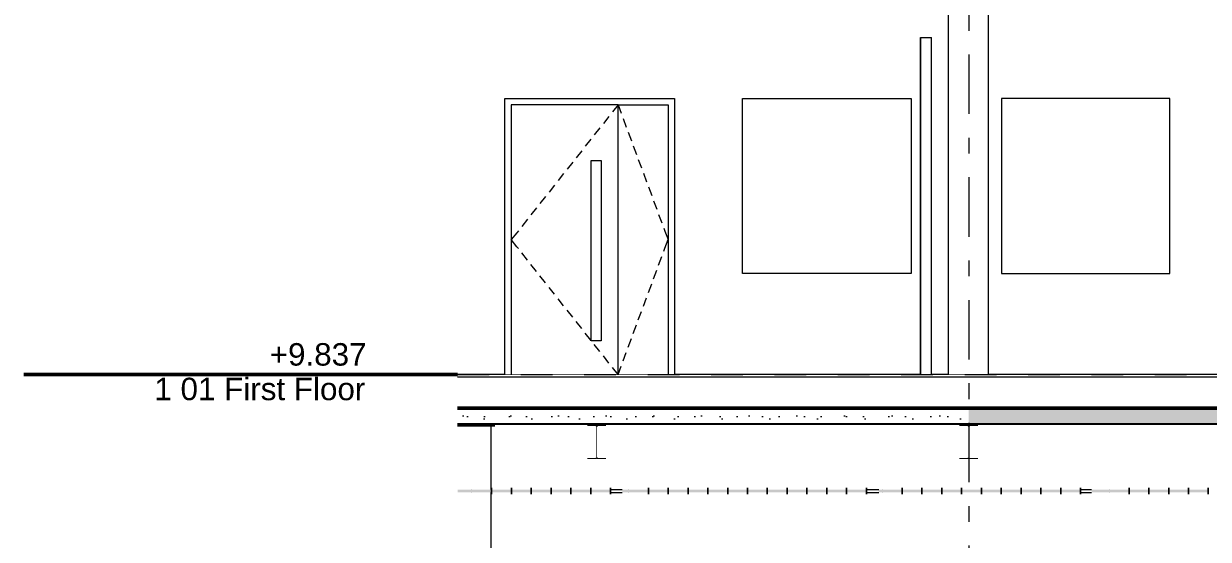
# Model space of a CAD drawing. Header units: millimetres. Extents: x -46169 to 228156, y -86316 to 18123.
# Drawn here: x 101246 to 111793, y -78529 to -73937 of the extents above; entities that cross this region are included whole.
import ezdxf
from ezdxf.enums import TextEntityAlignment as Align

# ---------------------------------------------------------------- set-up
doc = ezdxf.new("R2010")
doc.units = ezdxf.units.MM
doc.header["$MEASUREMENT"] = 0
for name, pattern in [('Dashed', [2822.222233, 1411.111116, -1411.111116]), ('Dense Dotted', [176.388884, 0, -176.388884]), ('Double Dashed', [1093.611073, 529.166651, -211.666656, 141.111112, -211.666656]), ('Wipeout_Contour', [1000, 0, -1000])]:
    doc.linetypes.add(name, pattern=pattern)
for name, color, linetype, lineweight, true_color in [('0_Pen_No__105', 7, 'Continuous', 15, 0xa6a6a6), ('0_Pen_No__25', 7, 'Continuous', 50, 0x2a2a2a), ('A-230-M_FLOOR.IFC Import_Pen_No__109', 7, 'Continuous', 15, 0xa6a6a6), ('A-230-M_FLOOR.IFC Import_Pen_No__29', 7, 'Continuous', 50, 0x2a2a2a), ('New_A-15-MG_Structural_Grid_Phase_2_Pen_No__222', 7, 'Continuous', 13, 0x65af33), ('New_A-20-M_Ceiling_Pen_No__102', 7, 'Continuous', 15, 0xcccccc), ('New_A-20-M_Ceiling_Pen_No__29', 7, 'Continuous', 50, 0x2a2a2a), ('New_A-20-M_Ceiling_Pen_No__81', 7, 'Continuous', 20, 0x6a6a6a), ('New_ArchiCAD Doors_Pen_No__63', 7, 'Continuous', 20, 0x606060)]:
    doc.layers.add(name, color=color, linetype=linetype, lineweight=lineweight, true_color=true_color)
for name, color, linetype, lineweight in [('0_Pen_No__6', 7, 'Continuous', 35), ('A-20-M_Roof_Pen_No__93', 8, 'Continuous', 13), ('A-25-M_Wall_Int_Pen_No__87', 8, 'Continuous', 20), ('New_A-20-M_Floor_Slab_Pen_No__4', 7, 'Continuous', 20), ('New_A-25-M_Wall_Int_Pen_No__87', 8, 'Continuous', 20), ('New_ArchiCAD Windows_Pen_No__87', 8, 'Continuous', 20), ('S-280-M_STRUCT_FRAME.IFC Import_Pen_No__1', 7, 'Continuous', 13), ('S-280-M_STRUCT_FRAME.IFC Import_Pen_No__160', 5, 'Continuous', 200), ('S-280-M_STRUCT_FRAME.IFC Import_Pen_No__90', 8, 'Continuous', 20)]:
    doc.layers.add(name, color=color, linetype=linetype, lineweight=lineweight)
for name, color, linetype in [('A-20-M_Roof', 7, 'Continuous'), ('A-230-M_FLOOR.IFC Import', 7, 'Continuous'), ('A-25-M_Wall_Int', 7, 'Continuous'), ('New_A-15-MG_Structural_Grid_Phase_2', 7, 'Continuous'), ('New_A-20-M_Ceiling', 7, 'Continuous'), ('New_A-20-M_Floor_Slab', 7, 'Continuous'), ('New_A-25-M_Wall_Int', 7, 'Continuous'), ('New_ArchiCAD Doors', 7, 'Continuous'), ('New_ArchiCAD Windows', 7, 'Continuous'), ('S-280-M_STRUCT_FRAME.IFC Import', 7, 'Continuous')]:
    doc.layers.add(name, color=color, linetype=linetype)
doc.styles.add('GENERATED_STYLE_1', font='')
doc.styles.get('GENERATED_STYLE_1').set_extended_font_data('Swis721 BT')
pattern_1 = [(0, (104446.8, -81110.96), (0, 779.423), [48.75, -401.25]), (0, (104671.8, -80721.25), (0, 779.423), [48.75, -401.25]), (60, (104446.8, -81110.96), (-675, 389.711), [48.75, -401.25]), (60, (104896.8, -81110.96), (-675, 389.711), [48.75, -401.25]), (120, (104495.5, -81110.96), (675, 389.711), [48.75, -401.25]), (120, (104945.5, -81110.96), (675, 389.711), [48.75, -401.25]), (0, (104446.78, -81035.96), (0, 150), [0, -150, 0, -225]), (45, (104521.78, -81035.96), (-106.066, 106.066), [0, -112.5, 0, -187.5])]

# ---------------------------------------------------------------- blocks, each defined once
blk = doc.blocks.new('Section Elem_13_1', base_point=(104447, -81111))
at = {"color": 254, "linetype": 'Wipeout_Contour', "lineweight": 0, "ltscale": 557106.428295}
blk.add_wipeout([(126600, -77086), (126600, -77061), (105108, -77061), (105108, -77086)], dxfattribs=at).dxf.layer = 'New_A-20-M_Floor_Slab'
at = {"color": 254, "linetype": 'Wipeout_Contour', "lineweight": 0, "ltscale": 557440.241387}
blk.add_wipeout([(105108, -77361), (126600, -77361), (126600, -77086), (105108, -77086)], dxfattribs=at).dxf.layer = 'New_A-20-M_Floor_Slab'
at = {"layer": 'New_A-20-M_Floor_Slab_Pen_No__4', "linetype": 'Continuous'}
blk.add_line((117134, -77061), (105108, -77061), dxfattribs=at)
at = {"layer": 'New_A-20-M_Floor_Slab_Pen_No__4', "linetype": 'Continuous', "flags": 128}
blk.add_lwpolyline([(138229, -77086), (126600, -77086), (105108, -77086)], dxfattribs=at)
blk = doc.blocks.new('Section Elem_17_1', base_point=(104447, -81111))
at = {"color": 254, "linetype": 'Wipeout_Contour', "lineweight": 0, "ltscale": 528449.287906}
blk.add_wipeout([(105406, -81111), (105443, -81111), (105443, -78111), (105406, -78111)], dxfattribs=at).dxf.layer = 'New_A-25-M_Wall_Int'
at = {"color": 254, "linetype": 'Wipeout_Contour', "lineweight": 0, "ltscale": 524091.305111}
blk.add_wipeout([(105443, -77511), (105406, -77511), (105406, -78086), (105443, -78086)], dxfattribs=at).dxf.layer = 'New_A-25-M_Wall_Int'
at = {"color": 254, "linetype": 'Wipeout_Contour', "lineweight": 0, "ltscale": 523551.518787}
blk.add_wipeout([(105108, -78086), (105406, -78086), (105406, -77511), (105108, -77511)], dxfattribs=at).dxf.layer = 'New_A-25-M_Wall_Int'
at = {"color": 254, "linetype": 'Wipeout_Contour', "lineweight": 0, "ltscale": 527913.936871}
blk.add_wipeout([(105406, -78111), (105108, -78111), (105108, -81111), (105406, -81111)], dxfattribs=at).dxf.layer = 'New_A-25-M_Wall_Int'
at = {"layer": 'New_A-25-M_Wall_Int_Pen_No__87', "linetype": 'Continuous'}
for p, q in [((105406, -77511), (105406, -78086)), ((105406, -78111), (105406, -81111))]:
    blk.add_line(p, q, dxfattribs=at)
blk = doc.blocks.new('Section Elem_68_1', base_point=(104447, -81111))
at = {"color": 254, "linetype": 'Wipeout_Contour', "lineweight": 0, "ltscale": 519993.618432}
blk.add_wipeout([(105587, -77061), (105587, -74676), (105530, -74676), (105530, -77061)], dxfattribs=at).dxf.layer = 'New_ArchiCAD Doors'
at = {"color": 254, "linetype": 'Wipeout_Contour', "lineweight": 0, "ltscale": 524724.056394}
blk.add_wipeout([(106983, -74676), (106983, -77061), (107040, -77061), (107040, -74676)], dxfattribs=at).dxf.layer = 'New_ArchiCAD Doors'
at = {"color": 254, "linetype": 'Wipeout_Contour', "lineweight": 0, "ltscale": 523133.648605}
blk.add_wipeout([(106537, -76761), (106537, -75156), (106387, -75156), (106387, -76761)], dxfattribs=at).dxf.layer = 'New_ArchiCAD Doors'
at = {"color": 254, "linetype": 'Wipeout_Contour', "lineweight": 0, "ltscale": 1039073.70267275}
blk.add_wipeout([(106983, -74660), (106983, -74676), (107040, -74676), (107040, -74603), (105530, -74603), (105530, -74676), (105587, -74676), (105587, -74660)], dxfattribs=at).dxf.layer = 'New_ArchiCAD Doors'
at = {"color": 254, "linetype": 'Wipeout_Contour', "lineweight": 0, "ltscale": 521442.465383}
blk.add_wipeout([(105587, -76761), (106297, -76761), (106297, -75156), (105587, -75156)], dxfattribs=at).dxf.layer = 'New_ArchiCAD Doors'
at = {"layer": 'New_ArchiCAD Doors_Pen_No__63', "linetype": 'Continuous'}
for p, q in [((105530, -74603), (107040, -74603)), ((105530, -74676), (105530, -74603)), ((107040, -74603), (107040, -74676)), ((105530, -77061), (105530, -74676)), ((107040, -74676), (107040, -77061)), ((106053, -75272), (106003, -75334)), ((105972, -75374), (105923, -75436)), ((105892, -75475), (105842, -75538)), ((105811, -75577), (105761, -75640)), ((105730, -75679), (105681, -75742)), ((105637, -75798), (105587, -75860)), ((105650, -75781), (105637, -75798)), ((105637, -75923), (105587, -75860)), ((105650, -75940), (105637, -75923)), ((105730, -76042), (105681, -75979)), ((105811, -76143), (105761, -76081)), ((105892, -76245), (105842, -76183)), ((105972, -76347), (105923, -76285)), ((106053, -76449), (106003, -76387)), ((106134, -76551), (106084, -76489)), ((106214, -76653), (106165, -76590))]:
    blk.add_line(p, q, dxfattribs=at)
at = {"color": 254, "linetype": 'Wipeout_Contour', "lineweight": 0, "ltscale": 779830.550159}
blk.add_wipeout([(105587, -74660), (105587, -75156), (106297, -75156), (106387, -75156), (106537, -75156), (106537, -74660)], dxfattribs=at).dxf.layer = 'New_ArchiCAD Doors'
at = {"color": 254, "linetype": 'Wipeout_Contour', "lineweight": 0, "ltscale": 786357.683424}
blk.add_wipeout([(105587, -77061), (106537, -77061), (106537, -76761), (106387, -76761), (106297, -76761), (105587, -76761)], dxfattribs=at).dxf.layer = 'New_ArchiCAD Doors'
at = {"layer": 'New_ArchiCAD Doors_Pen_No__63', "linetype": 'Continuous'}
for p, q in [((105587, -74660), (105587, -75156)), ((106456, -74762), (106407, -74825)), ((106376, -74864), (106326, -74927)), ((106295, -74966), (106245, -75029)), ((106214, -75068), (106165, -75130)), ((105587, -75156), (105587, -76761)), ((106134, -75170), (106084, -75232)), ((106297, -76761), (106297, -75156)), ((106297, -75156), (106387, -75156)), ((106387, -75156), (106387, -76761)), ((105587, -76761), (105587, -77061)), ((106295, -76755), (106245, -76692)), ((106387, -76761), (106297, -76761)), ((106376, -76857), (106326, -76794)), ((106456, -76959), (106407, -76896))]:
    blk.add_line(p, q, dxfattribs=at)
at = {"color": 254, "linetype": 'Wipeout_Contour', "lineweight": 0, "ltscale": 523885.618627}
blk.add_wipeout([(106983, -77061), (106983, -74660), (106537, -74660), (106537, -77061)], dxfattribs=at).dxf.layer = 'New_ArchiCAD Doors'
at = {"layer": 'New_ArchiCAD Doors_Pen_No__63', "linetype": 'Continuous'}
for p, q in [((106537, -74660), (105587, -74660)), ((106537, -74660), (106487, -74723)), ((106537, -74660), (106565, -74735)), ((106537, -77061), (106537, -74660)), ((106537, -74660), (106983, -74660)), ((106983, -74660), (106983, -77061)), ((106582, -74782), (106610, -74857)), ((106628, -74904), (106656, -74979)), ((106673, -75026), (106701, -75101)), ((106718, -75147), (106746, -75222)), ((106763, -75269), (106791, -75344)), ((106809, -75391), (106837, -75466)), ((106854, -75513), (106882, -75588)), ((106899, -75635), (106927, -75710)), ((106945, -75757), (106955, -75785)), ((106955, -75785), (106983, -75860)), ((106945, -75964), (106955, -75935)), ((106955, -75935), (106983, -75860)), ((106899, -76086), (106927, -76011)), ((106854, -76208), (106882, -76133)), ((106809, -76330), (106837, -76255)), ((106763, -76452), (106791, -76377)), ((106718, -76574), (106746, -76499)), ((106673, -76695), (106701, -76620)), ((106628, -76817), (106656, -76742)), ((106582, -76939), (106610, -76864)), ((106537, -77061), (106565, -76986)), ((106537, -77061), (106487, -76998))]:
    blk.add_line(p, q, dxfattribs=at)
blk = doc.blocks.new('Section Elem_82_1', base_point=(104447, -81111))
at = {"layer": 'New_ArchiCAD Windows_Pen_No__87', "linetype": 'Continuous'}
for p, q in [((107646, -74603), (109146, -74603)), ((107646, -76161), (107646, -74603)), ((109146, -74603), (109146, -76161)), ((109146, -76161), (107646, -76161))]:
    blk.add_line(p, q, dxfattribs=at)
blk = doc.blocks.new('Section Elem_179_1', base_point=(104447, -81111))
at = {"layer": 'New_ArchiCAD Windows_Pen_No__87', "linetype": 'Continuous'}
for p, q in [((109951, -74603), (109951, -76161)), ((111451, -74603), (109951, -74603)), ((111451, -76161), (111451, -74603)), ((109951, -76161), (111451, -76161))]:
    blk.add_line(p, q, dxfattribs=at)
blk = doc.blocks.new('Section Elem_186_1', base_point=(104447, -81111))
at = {"color": 254, "linetype": 'Wipeout_Contour', "lineweight": 0, "ltscale": 3173643.029979279}
blk.add_wipeout([(109481, -73511), (109481, -77061), (109833, -77061), (109833, -73461), (109742, -73461), (109742, -73471), (109672, -73471), (109665, -73474), (109663, -73480), (109663, -73746), (109665, -73752), (109672, -73755), (109742, -73755), (109742, -73765), (109577, -73765), (109577, -73755), (109648, -73755), (109654, -73752), (109657, -73746), (109657, -73480), (109654, -73474), (109648, -73471), (109601, -73471), (109601, -73511)], dxfattribs=at).dxf.layer = 'New_A-25-M_Wall_Int'
at = {"layer": 'New_A-25-M_Wall_Int_Pen_No__87', "linetype": 'Continuous'}
for p, q in [((109481, -77061), (109481, -73511)), ((109833, -73461), (109833, -77061))]:
    blk.add_line(p, q, dxfattribs=at)
blk = doc.blocks.new('Section Elem_351_1', base_point=(104447, -81111))
at = {"layer": 'S-280-M_STRUCT_FRAME.IFC Import_Pen_No__1', "linetype": 'Continuous'}
for p, q in [((109577, -77511), (109577, -77521)), ((109742, -77511), (109742, -77521)), ((109577, -77805), (109577, -77815)), ((109742, -77815), (109577, -77815)), ((109742, -77805), (109742, -77815))]:
    blk.add_line(p, q, dxfattribs=at)
at = {"color": 254, "linetype": 'Wipeout_Contour', "lineweight": 0, "ltscale": 537497.430737}
blk.add_wipeout([(109657, -77561), (109657, -77761), (109663, -77761), (109663, -77561)], dxfattribs=at).dxf.layer = 'S-280-M_STRUCT_FRAME.IFC Import'
at = {"layer": 'S-280-M_STRUCT_FRAME.IFC Import_Pen_No__160', "linetype": 'Continuous', "lineweight": 0, "true_color": 0x00007f}
for points in [[(109742, -77511), (109577, -77511), (109577, -77521), (109648, -77521), (109654, -77524), (109657, -77530), (109657, -77561), (109663, -77561), (109663, -77530), (109665, -77524), (109672, -77521), (109742, -77521)], [(109577, -77815), (109742, -77815), (109742, -77805), (109672, -77805), (109665, -77802), (109663, -77796), (109663, -77761), (109657, -77761), (109657, -77796), (109654, -77802), (109648, -77805), (109577, -77805)]]:
    blk.add_hatch(color=176, dxfattribs=at).paths.add_polyline_path(points)
at = {"layer": 'S-280-M_STRUCT_FRAME.IFC Import_Pen_No__1', "linetype": 'Continuous'}
for p, q in [((109663, -77561), (109657, -77561)), ((109663, -77761), (109657, -77761))]:
    blk.add_line(p, q, dxfattribs=at)
at = {"layer": 'S-280-M_STRUCT_FRAME.IFC Import_Pen_No__1', "linetype": 'Continuous', "flags": 128}
for points in [[(109654, -77524), (109648, -77521), (109577, -77521)], [(109742, -77521), (109672, -77521), (109665, -77524)], [(109654, -77524), (109657, -77530), (109657, -77561)], [(109665, -77524), (109663, -77530), (109663, -77561)], [(109654, -77802), (109648, -77805), (109577, -77805)], [(109657, -77761), (109657, -77796), (109654, -77802)], [(109663, -77761), (109663, -77796), (109665, -77802)], [(109665, -77802), (109672, -77805), (109742, -77805)]]:
    blk.add_lwpolyline(points, dxfattribs=at)
at = {"layer": 'S-280-M_STRUCT_FRAME.IFC Import_Pen_No__90', "linetype": 'Continuous'}
for p, q in [((109657, -77561), (109657, -77761)), ((109663, -77761), (109663, -77561))]:
    blk.add_line(p, q, dxfattribs=at)
blk = doc.blocks.new('Section Elem_364_1', base_point=(104447, -81111))
at = {"layer": 'S-280-M_STRUCT_FRAME.IFC Import_Pen_No__160', "linetype": 'Continuous', "lineweight": 0, "true_color": 0x00007f}
blk.add_hatch(color=176, dxfattribs=at).paths.add_polyline_path([(106265, -77815), (106431, -77815), (106431, -77805), (106360, -77805), (106354, -77802), (106351, -77796), (106351, -77530), (106354, -77524), (106360, -77521), (106431, -77521), (106431, -77511), (106265, -77511), (106265, -77521), (106336, -77521), (106342, -77524), (106345, -77530), (106345, -77796), (106342, -77802), (106336, -77805), (106265, -77805)])
at = {"layer": 'S-280-M_STRUCT_FRAME.IFC Import_Pen_No__1', "linetype": 'Continuous'}
for p, q in [((106265, -77511), (106265, -77521)), ((106431, -77511), (106431, -77521)), ((106265, -77805), (106265, -77815)), ((106431, -77815), (106265, -77815)), ((106431, -77805), (106431, -77815))]:
    blk.add_line(p, q, dxfattribs=at)
at = {"layer": 'S-280-M_STRUCT_FRAME.IFC Import_Pen_No__1', "linetype": 'Continuous', "flags": 128}
for points in [[(106342, -77524), (106336, -77521), (106265, -77521)], [(106431, -77521), (106360, -77521), (106354, -77524)], [(106342, -77524), (106345, -77530), (106345, -77796), (106342, -77802)], [(106354, -77524), (106351, -77530), (106351, -77796), (106354, -77802)], [(106342, -77802), (106336, -77805), (106265, -77805)], [(106354, -77802), (106360, -77805), (106431, -77805)]]:
    blk.add_lwpolyline(points, dxfattribs=at)
blk = doc.blocks.new('Section Elem_370_1', base_point=(104447, -81111))
at = {"color": 254, "linetype": 'Wipeout_Contour', "lineweight": 0, "ltscale": 565297.543378}
blk.add_wipeout([(109660, -77511), (126600, -77511), (126600, -77361), (109660, -77361)], dxfattribs=at).dxf.layer = 'A-230-M_FLOOR.IFC Import'
at = {"layer": 'A-230-M_FLOOR.IFC Import_Pen_No__109', "linetype": 'Continuous'}
h = blk.add_hatch(dxfattribs=at)
h.set_pattern_fill('Lightweight_Concrete_0001', color=256, style=0, pattern_type=2)
h.set_pattern_definition(pattern_1)
h.paths.add_polyline_path([(109660, -77511), (126600, -77511), (126600, -77361), (109660, -77361)])
at = {"layer": 'A-230-M_FLOOR.IFC Import_Pen_No__29', "linetype": 'Continuous'}
for p, q in [((109742, -77511), (109660, -77511)), ((112129, -77511), (109742, -77511))]:
    blk.add_line(p, q, dxfattribs=at)
at = {"layer": 'A-230-M_FLOOR.IFC Import_Pen_No__29', "linetype": 'Continuous', "flags": 128}
blk.add_lwpolyline([(138049, -77361), (126600, -77361), (109660, -77361)], dxfattribs=at)
blk = doc.blocks.new('Section Elem_381_1', base_point=(104447, -81111))
at = {"color": 254, "linetype": 'Wipeout_Contour', "lineweight": 0, "ltscale": 529593.717837}
blk.add_wipeout([(105108, -77511), (109660, -77511), (109660, -77361), (105108, -77361)], dxfattribs=at).dxf.layer = 'A-230-M_FLOOR.IFC Import'
at = {"layer": 'A-230-M_FLOOR.IFC Import_Pen_No__109', "linetype": 'Continuous'}
h = blk.add_hatch(dxfattribs=at)
h.set_pattern_fill('Lightweight_Concrete_0001', color=256, style=0, pattern_type=2)
h.set_pattern_definition(pattern_1)
h.paths.add_polyline_path([(105108, -77511), (109660, -77511), (109660, -77361), (105108, -77361)])
at = {"layer": 'A-230-M_FLOOR.IFC Import_Pen_No__29', "linetype": 'Continuous'}
for p, q in [((109660, -77361), (105108, -77361)), ((106265, -77511), (105108, -77511)), ((106431, -77511), (106265, -77511)), ((109577, -77511), (106431, -77511)), ((109660, -77511), (109577, -77511))]:
    blk.add_line(p, q, dxfattribs=at)
blk = doc.blocks.new('Section Elem_529_1', base_point=(104447, -81111))
at = {"color": 254, "linetype": 'Wipeout_Contour', "lineweight": 0, "ltscale": 3298414.510800746}
blk.add_wipeout([(105443, -77511), (105443, -78086), (108859, -78086), (109489, -78086), (109489, -77511), (106431, -77511), (106431, -77521), (106360, -77521), (106354, -77524), (106351, -77530), (106351, -77796), (106354, -77802), (106360, -77805), (106431, -77805), (106431, -77815), (106265, -77815), (106265, -77805), (106336, -77805), (106342, -77802), (106345, -77796), (106345, -77530), (106342, -77524), (106336, -77521), (106265, -77521), (106265, -77511)], dxfattribs=at).dxf.layer = 'New_A-25-M_Wall_Int'
blk = doc.blocks.new('Section Elem_534_1', base_point=(104447, -81111))
at = {"color": 254, "linetype": 'Wipeout_Contour', "lineweight": 0, "ltscale": 531606.821538}
blk.add_wipeout([(109320, -74061), (109320, -77061), (109329, -77061), (109329, -74061)], dxfattribs=at).dxf.layer = 'A-20-M_Roof'
at = {"color": 254, "linetype": 'Wipeout_Contour', "lineweight": 0, "ltscale": 531560.14113}
blk.add_wipeout([(109301, -74061), (109301, -77061), (109320, -77061), (109320, -74061)], dxfattribs=at).dxf.layer = 'A-20-M_Roof'
at = {"color": 254, "linetype": 'Wipeout_Contour', "lineweight": 0, "ltscale": 531485.851902}
blk.add_wipeout([(109275, -74061), (109275, -77061), (109301, -77061), (109301, -74061)], dxfattribs=at).dxf.layer = 'A-20-M_Roof'
at = {"layer": 'A-20-M_Roof_Pen_No__93', "linetype": 'Continuous'}
blk.add_line((109329, -77061), (109329, -74061), dxfattribs=at)
at = {"color": 254, "linetype": 'Wipeout_Contour', "lineweight": 0, "ltscale": 531403.862585}
blk.add_wipeout([(109251, -74061), (109251, -77061), (109275, -77061), (109275, -74061)], dxfattribs=at).dxf.layer = 'A-20-M_Roof'
at = {"layer": 'A-20-M_Roof_Pen_No__93', "linetype": 'Continuous'}
blk.add_line((109320, -74061), (109329, -74061), dxfattribs=at)
at = {"color": 254, "linetype": 'Wipeout_Contour', "lineweight": 0, "ltscale": 531336.141539}
blk.add_wipeout([(109234, -74061), (109234, -77061), (109251, -77061), (109251, -74061)], dxfattribs=at).dxf.layer = 'A-20-M_Roof'
at = {"layer": 'A-20-M_Roof_Pen_No__93', "linetype": 'Continuous'}
blk.add_line((109301, -74061), (109320, -74061), dxfattribs=at)
at = {"color": 254, "linetype": 'Wipeout_Contour', "lineweight": 0, "ltscale": 531300.830957}
blk.add_wipeout([(109229, -77061), (109234, -77061), (109234, -74061), (109229, -74061)], dxfattribs=at).dxf.layer = 'A-20-M_Roof'
at = {"layer": 'A-20-M_Roof_Pen_No__93', "linetype": 'Continuous'}
for p, q in [((109229, -77061), (109229, -74061)), ((109229, -74061), (109234, -74061)), ((109234, -74061), (109251, -74061)), ((109251, -74061), (109275, -74061)), ((109275, -74061), (109301, -74061))]:
    blk.add_line(p, q, dxfattribs=at)
blk = doc.blocks.new('Section Elem_537_1', base_point=(104447, -81111))
at = {"color": 254, "linetype": 'Wipeout_Contour', "lineweight": 0, "ltscale": 681144.291034}
blk.add_wipeout([(109489, -78111), (109489, -78653), (113201, -78653), (113201, -78111), (111892, -78111)], dxfattribs=at).dxf.layer = 'A-25-M_Wall_Int'
at = {"layer": 'A-25-M_Wall_Int_Pen_No__87', "linetype": 'Continuous'}
blk.add_line((113201, -78653), (109504, -78653), dxfattribs=at)
at = {"color": 254, "linetype": 'Wipeout_Contour', "lineweight": 0, "ltscale": 7043977.752600767}
blk.add_wipeout([(109489, -78086), (113201, -78086), (113201, -77511), (112301, -77511), (112301, -77524), (112229, -77524), (112222, -77527), (112219, -77534), (112219, -77591), (112219, -77791), (112219, -77846), (112222, -77853), (112229, -77856), (112301, -77856), (112301, -77869), (112129, -77869), (112129, -77856), (112201, -77856), (112208, -77853), (112211, -77846), (112211, -77791), (112211, -77591), (112211, -77534), (112208, -77527), (112201, -77524), (112129, -77524), (112129, -77511), (109742, -77511), (109742, -77521), (109672, -77521), (109665, -77524), (109663, -77530), (109663, -77561), (109663, -77761), (109663, -77796), (109665, -77802), (109672, -77805), (109742, -77805), (109742, -77815), (109577, -77815), (109577, -77805), (109648, -77805), (109654, -77802), (109657, -77796), (109657, -77761), (109657, -77561), (109657, -77530), (109654, -77524), (109648, -77521), (109577, -77521), (109577, -77511), (109489, -77511)], dxfattribs=at).dxf.layer = 'A-25-M_Wall_Int'
blk = doc.blocks.new('Section Elem_538_1', base_point=(104447, -81111))
at = {"layer": 'New_A-20-M_Ceiling_Pen_No__29', "linetype": 'Dense Dotted'}
blk.add_line((111793, -78086), (111793, -78111), dxfattribs=at)
at = {"color": 254, "linetype": 'Wipeout_Contour', "lineweight": 0, "ltscale": 528341.697325}
blk.add_wipeout([(106471, -78111), (106575, -78111), (106575, -78086), (106471, -78086)], dxfattribs=at).dxf.layer = 'New_A-20-M_Ceiling'
at = {"color": 254, "linetype": 'Wipeout_Contour', "lineweight": 0, "ltscale": 535726.742536}
blk.add_wipeout([(108749, -78111), (108859, -78111), (108859, -78086), (108749, -78086)], dxfattribs=at).dxf.layer = 'New_A-20-M_Ceiling'
at = {"color": 254, "linetype": 'Wipeout_Contour', "lineweight": 0, "ltscale": 541918.19436}
blk.add_wipeout([(110655, -78111), (110753, -78111), (110753, -78086), (110655, -78086)], dxfattribs=at).dxf.layer = 'New_A-20-M_Ceiling'
at = {"layer": 'New_A-20-M_Ceiling_Pen_No__81', "linetype": 'Continuous', "lineweight": 0, "true_color": 0x353535}
for points in [[(105108, -78111), (106471, -78111), (106471, -78086), (105108, -78086)], [(106575, -78086), (106575, -78111), (108749, -78111), (108749, -78086)], [(110655, -78086), (108859, -78086), (108859, -78111), (110655, -78111)], [(110753, -78086), (110753, -78111), (111793, -78111), (111793, -78086)]]:
    blk.add_hatch(color=250, dxfattribs=at).paths.add_polyline_path(points)
at = {"layer": 'New_A-20-M_Ceiling_Pen_No__102', "linetype": 'Continuous'}
for p, q in [((106471, -78086), (106575, -78086)), ((106471, -78111), (106575, -78111)), ((108749, -78086), (108859, -78086)), ((108749, -78111), (108859, -78111)), ((110655, -78086), (110753, -78086)), ((110655, -78111), (110753, -78111))]:
    blk.add_line(p, q, dxfattribs=at)
at = {"layer": 'New_A-20-M_Ceiling_Pen_No__29', "linetype": 'Dense Dotted'}
for p, q in [((106471, -78086), (105108, -78086)), ((106471, -78111), (105108, -78111)), ((106471, -78086), (106471, -78111)), ((106575, -78086), (106575, -78111)), ((108749, -78086), (106575, -78086)), ((108749, -78111), (106575, -78111)), ((108749, -78086), (108749, -78111)), ((108859, -78086), (108859, -78111)), ((110655, -78086), (108859, -78086)), ((110655, -78111), (108859, -78111)), ((110655, -78086), (110655, -78111)), ((110753, -78086), (110753, -78111)), ((111793, -78086), (110753, -78086)), ((111793, -78111), (110753, -78111))]:
    blk.add_line(p, q, dxfattribs=at)
blk = doc.blocks.new('Standard grid marker[1]_1', base_point=(109660, -62275))
at = {"layer": 'New_A-15-MG_Structural_Grid_Phase_2_Pen_No__222', "linetype": 'Double Dashed'}
blk.add_line((109660, -63275), (109660, -84111), dxfattribs=at)
at = {"layer": 'New_A-15-MG_Structural_Grid_Phase_2_Pen_No__222', "style": 'GENERATED_STYLE_1'}
for tag, p in [('AC_MarkerText_1_0', (109660, -61731)), ('AC_MarkerText_1_1', (109660, -85568))]:
    blk.add_attdef(tag, text='', height=350, rotation=360, dxfattribs=at).set_placement(p, align=Align.MIDDLE_CENTER)
blk = doc.blocks.new('A03 Atrium Longitudinal Section_STORY_MARKER', base_point=(104447, -81111))
at = {"layer": '0_Pen_No__105', "linetype": 'Dashed', "ltscale": 0.2}
blk.add_line((105108, -77061), (184115, -77061), dxfattribs=at)
at = {"layer": '0_Pen_No__25', "linetype": 'Continuous'}
blk.add_line((105108, -77061), (105008, -77061), dxfattribs=at)
at = {"color": 254, "linetype": 'Wipeout_Contour', "lineweight": 0, "ltscale": 514811.499397}
blk.add_wipeout([(101246, -76764), (101246, -77357), (104908, -77357), (104908, -76764)], dxfattribs=at)
at = {"layer": '0_Pen_No__25', "linetype": 'Continuous'}
for p, q in [((101246, -77061), (104308, -77061)), ((104708, -77061), (104308, -77061)), ((104708, -77061), (104908, -77061)), ((105008, -77061), (104908, -77061))]:
    blk.add_line(p, q, dxfattribs=at)
at = {"layer": '0_Pen_No__6', "char_height": 200, "attachment_point": 1, "style": 'GENERATED_STYLE_1'}
for s, insert in [('\\A1;{\\fSwis721 BT|b0|i0|c0|p34;+9.837}', (103436, -76782)), ('\\A1;{\\fSwis721 BT|b0|i0|c0|p34;1 01 First Floor}', (102409, -77090))]:
    blk.add_mtext(s, dxfattribs=dict(at, insert=insert))

msp = doc.modelspace()

# ---------------------------------------------------------------- block references
at = {"layer": 'New_A-20-M_Floor_Slab'}
msp.add_blockref('Section Elem_13_1', (104447, -81111), dxfattribs=at)
at = {"layer": 'New_A-25-M_Wall_Int'}
msp.add_blockref('Section Elem_17_1', (104447, -81111), dxfattribs=at)
at = {"layer": 'New_ArchiCAD Windows'}
for name in ['Section Elem_82_1', 'Section Elem_179_1']:
    msp.add_blockref(name, (104447, -81111), dxfattribs=at)
at = {"layer": 'S-280-M_STRUCT_FRAME.IFC Import'}
for name in ['Section Elem_364_1', 'Section Elem_351_1']:
    msp.add_blockref(name, (104447, -81111), dxfattribs=at)

# ---------------------------------------------------------------- next in the draw order: block references
at = {"layer": 'A-20-M_Roof'}
msp.add_blockref('Section Elem_534_1', (104447, -81111), dxfattribs=at)
at = {"layer": 'A-230-M_FLOOR.IFC Import'}
msp.add_blockref('Section Elem_370_1', (104447, -81111), dxfattribs=at)
at = {"layer": 'New_A-25-M_Wall_Int'}
msp.add_blockref('Section Elem_186_1', (104447, -81111), dxfattribs=at)
at = {"layer": 'New_ArchiCAD Doors'}
msp.add_blockref('Section Elem_68_1', (104447, -81111), dxfattribs=at)

# ---------------------------------------------------------------- next in the draw order: block references
at = {"layer": 'A-230-M_FLOOR.IFC Import'}
msp.add_blockref('Section Elem_381_1', (104447, -81111), dxfattribs=at)

# ---------------------------------------------------------------- next in the draw order: block references
at = {"layer": 'New_A-25-M_Wall_Int'}
msp.add_blockref('Section Elem_529_1', (104447, -81111), dxfattribs=at)

# ---------------------------------------------------------------- next in the draw order: block references
at = {"layer": 'A-25-M_Wall_Int'}
msp.add_blockref('Section Elem_537_1', (104447, -81111), dxfattribs=at)

# ---------------------------------------------------------------- next in the draw order: block references
at = {"layer": 'New_A-20-M_Ceiling'}
msp.add_blockref('Section Elem_538_1', (104447, -81111), dxfattribs=at)

# ---------------------------------------------------------------- next in the draw order: block references
at = {"layer": 'New_A-15-MG_Structural_Grid_Phase_2', "color": 8, "linetype": 'Continuous', "lineweight": 15}
msp.add_blockref('Standard grid marker[1]_1', (109660, -62275), dxfattribs=at)

# ---------------------------------------------------------------- next in the draw order: block references
at = {"linetype": 'Continuous', "lineweight": 0}
msp.add_blockref('A03 Atrium Longitudinal Section_STORY_MARKER', (104447, -81111), dxfattribs=at)

doc.saveas('drawing.dxf')
